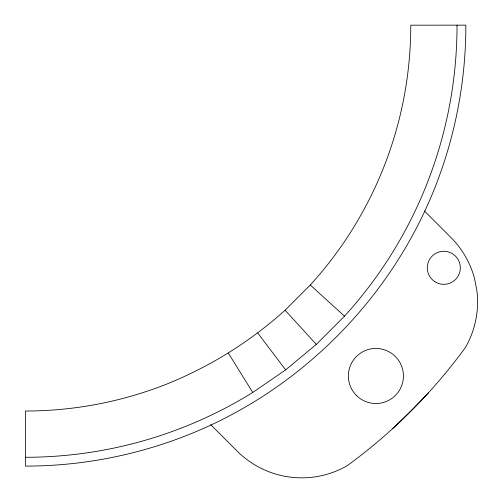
<?xml version="1.0" encoding="UTF-8"?>
<svg xmlns="http://www.w3.org/2000/svg" width="503" height="503" viewBox="0 0 503 503"><rect width="100%" height="100%" fill="white"/><g stroke="black" fill="none" stroke-linecap="round" stroke-linejoin="round"><path stroke-width="0.75" d="M210.738 424.695L237.171 451.128A91.225 91.225 0 0 0 347.29 465.627C392.428 432.699 432.435 392.692 465.369 347.548A91.225 91.225 0 0 0 476.806 290.03L474.48 278.322A91.225 91.225 0 0 0 450.87 237.429L424.444 211.009M392.491 428.833L410.781 411.045L428.569 392.755M285.119 310.225L310.288 285.025A385.594 385.594 0 0 0 410.762 25.188L465.847 25.15A440.678 440.678 0 0 1 436.189 184.362C392.082 298.681 298.889 392 184.62 436.252A440.678 440.678 0 0 1 25.446 466.111L25.414 411.026A385.594 385.594 0 0 0 164.688 384.896C208.883 367.372 249.777 342.021 285.119 310.225L316.312 344.392L344.498 316.167A431.857 431.857 0 0 0 457.026 25.156M25.439 457.284A431.857 431.857 0 0 0 252.745 392.459L285.635 369.894L316.312 344.392M310.288 285.025L344.498 316.167M257.737 332.992L285.635 369.894M228.362 353.137L252.745 392.459M434.517 281.466A16.524 16.524 0 0 0 460.295 269.023A16.524 16.524 0 0 0 436.629 252.921A16.524 16.524 0 0 0 434.517 281.466M356.426 395.465A27.546 27.546 0 0 0 402.501 383.116A27.546 27.546 0 0 0 368.768 349.384A27.546 27.546 0 0 0 356.426 395.465"/></g></svg>
